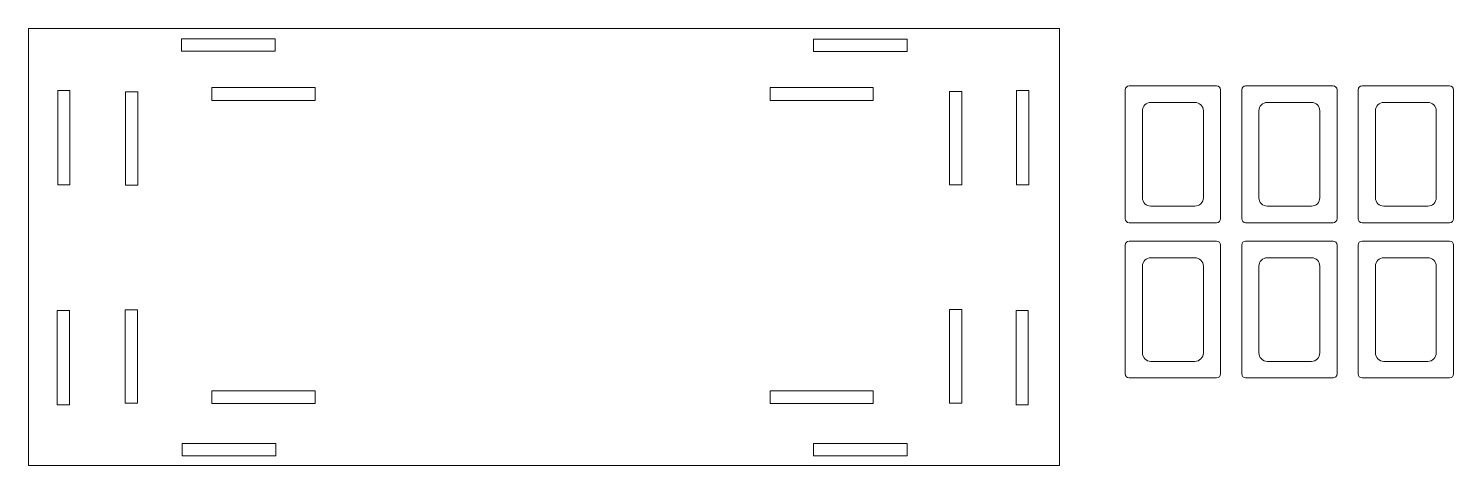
# Model space of a CAD drawing. Header units: millimetres. Extents: x -176 to 176, y -54 to 54.
import ezdxf

# ---------------------------------------------------------------- set-up
doc = ezdxf.new("R2010")
doc.units = ezdxf.units.MM
doc.header["$MEASUREMENT"] = 0
doc.layers.add('Layer 1', color=7, linetype='Continuous')

msp = doc.modelspace()

# ---------------------------------------------------------------- linework, layer by layer
at = {"layer": 'Layer 1', "color": 22, "lineweight": 5}
for points in [[(-175.5297, -53.8638), (78.4703, -53.8638), (78.4703, 53.8638), (-175.5297, 53.8638), (-175.5297, -53.8638)], [(-137.8235, 48.2879), (-114.7449, 48.2879), (-114.7449, 51.3007), (-137.8235, 51.3007), (-137.8235, 48.2879)], [(17.8555, 48.2206), (40.9341, 48.2206), (40.9341, 51.2432), (17.8555, 51.2432), (17.8555, 48.2206)], [(-130.3254, 36.1262), (-104.9254, 36.1262), (-104.9254, 39.3012), (-130.3254, 39.3012), (-130.3254, 36.1262)], [(7.1687, 36.1262), (32.5687, 36.1262), (32.5687, 39.3012), (7.1687, 39.3012), (7.1687, 36.1262)], [(-130.3254, -38.5988), (-104.9254, -38.5988), (-104.9254, -35.4238), (-130.3254, -35.4238), (-130.3254, -38.5988)], [(7.1687, -38.5988), (32.5687, -38.5988), (32.5687, -35.4238), (7.1687, -35.4238), (7.1687, -38.5988)], [(-137.6651, -51.4363), (-114.5865, -51.4363), (-114.5865, -48.4137), (-137.6651, -48.4137), (-137.6651, -51.4363)], [(17.8645, -51.4363), (40.9431, -51.4363), (40.9431, -48.4137), (17.8645, -48.4137), (17.8645, -51.4363)]]:
    msp.add_lwpolyline(points, close=True, dxfattribs=at)
at = {"layer": 'Layer 1', "color": 7, "lineweight": 5}
for points in [[(95.6138, 39.7003), (95.6138, 39.7003), (117.1777, 39.7003), (117.1777, 39.7003), (117.1777, 39.7003), (117.7048, 39.7003), (118.1361, 39.269), (118.1361, 38.7419), (118.1361, 38.7419), (118.1361, 38.7419), (118.1361, 6.9551), (118.1361, 6.9551), (118.1361, 6.9551), (118.1361, 6.428), (117.7048, 5.9967), (117.1777, 5.9967), (117.1777, 5.9967), (117.1777, 5.9967), (95.6138, 5.9967), (95.6138, 5.9967), (95.6138, 5.9967), (95.0866, 5.9967), (94.6554, 6.428), (94.6554, 6.9551), (94.6554, 6.9551), (94.6554, 6.9551), (94.6554, 38.7419), (94.6554, 38.7419), (94.6554, 38.7419), (94.6554, 39.269), (95.0866, 39.7003), (95.6138, 39.7003)], [(124.3106, 39.7003), (124.3106, 39.7003), (145.8745, 39.7003), (145.8745, 39.7003), (145.8745, 39.7003), (146.4016, 39.7003), (146.8329, 39.269), (146.8329, 38.7419), (146.8329, 38.7419), (146.8329, 38.7419), (146.8329, 6.9551), (146.8329, 6.9551), (146.8329, 6.9551), (146.8329, 6.428), (146.4016, 5.9967), (145.8745, 5.9967), (145.8745, 5.9967), (145.8745, 5.9967), (124.3106, 5.9967), (124.3106, 5.9967), (124.3106, 5.9967), (123.7834, 5.9967), (123.3522, 6.428), (123.3522, 6.9551), (123.3522, 6.9551), (123.3522, 6.9551), (123.3522, 38.7419), (123.3522, 38.7419), (123.3522, 38.7419), (123.3522, 39.269), (123.7834, 39.7003), (124.3106, 39.7003)], [(153.0074, 39.7003), (153.0074, 39.7003), (174.5713, 39.7003), (174.5713, 39.7003), (174.5713, 39.7003), (175.0984, 39.7003), (175.5297, 39.269), (175.5297, 38.7419), (175.5297, 38.7419), (175.5297, 38.7419), (175.5297, 6.9551), (175.5297, 6.9551), (175.5297, 6.9551), (175.5297, 6.428), (175.0984, 5.9967), (174.5713, 5.9967), (174.5713, 5.9967), (174.5713, 5.9967), (153.0074, 5.9967), (153.0074, 5.9967), (153.0074, 5.9967), (152.4802, 5.9967), (152.049, 6.428), (152.049, 6.9551), (152.049, 6.9551), (152.049, 6.9551), (152.049, 38.7419), (152.049, 38.7419), (152.049, 38.7419), (152.049, 39.269), (152.4802, 39.7003), (153.0074, 39.7003)], [(100.9648, 35.6271), (100.9648, 35.6271), (111.8266, 35.6271), (111.8266, 35.6271), (111.8266, 35.6271), (112.9687, 35.6271), (113.9032, 34.6927), (113.9032, 33.5506), (113.9032, 33.5506), (113.9032, 33.5506), (113.9032, 12.1464), (113.9032, 12.1464), (113.9032, 12.1464), (113.9032, 11.0043), (112.9687, 10.0699), (111.8266, 10.0699), (111.8266, 10.0699), (111.8266, 10.0699), (100.9648, 10.0699), (100.9648, 10.0699), (100.9648, 10.0699), (99.8227, 10.0699), (98.8883, 11.0043), (98.8883, 12.1464), (98.8883, 12.1464), (98.8883, 12.1464), (98.8883, 33.5506), (98.8883, 33.5506), (98.8883, 33.5506), (98.8883, 34.6927), (99.8227, 35.6271), (100.9648, 35.6271)], [(129.6616, 35.6271), (129.6616, 35.6271), (140.5234, 35.6271), (140.5234, 35.6271), (140.5234, 35.6271), (141.6655, 35.6271), (142.6, 34.6927), (142.6, 33.5506), (142.6, 33.5506), (142.6, 33.5506), (142.6, 12.1464), (142.6, 12.1464), (142.6, 12.1464), (142.6, 11.0043), (141.6655, 10.0699), (140.5234, 10.0699), (140.5234, 10.0699), (140.5234, 10.0699), (129.6616, 10.0699), (129.6616, 10.0699), (129.6616, 10.0699), (128.5195, 10.0699), (127.5851, 11.0043), (127.5851, 12.1464), (127.5851, 12.1464), (127.5851, 12.1464), (127.5851, 33.5506), (127.5851, 33.5506), (127.5851, 33.5506), (127.5851, 34.6927), (128.5195, 35.6271), (129.6616, 35.6271)], [(158.3584, 35.6271), (158.3584, 35.6271), (169.2202, 35.6271), (169.2202, 35.6271), (169.2202, 35.6271), (170.3623, 35.6271), (171.2968, 34.6927), (171.2968, 33.5506), (171.2968, 33.5506), (171.2968, 33.5506), (171.2968, 12.1464), (171.2968, 12.1464), (171.2968, 12.1464), (171.2968, 11.0043), (170.3623, 10.0699), (169.2202, 10.0699), (169.2202, 10.0699), (169.2202, 10.0699), (158.3584, 10.0699), (158.3584, 10.0699), (158.3584, 10.0699), (157.2163, 10.0699), (156.2819, 11.0043), (156.2819, 12.1464), (156.2819, 12.1464), (156.2819, 12.1464), (156.2819, 33.5506), (156.2819, 33.5506), (156.2819, 33.5506), (156.2819, 34.6927), (157.2163, 35.6271), (158.3584, 35.6271)], [(95.6138, 1.4412), (95.6138, 1.4412), (117.1777, 1.4412), (117.1777, 1.4412), (117.1777, 1.4412), (117.7048, 1.4412), (118.1361, 1.0099), (118.1361, 0.4828), (118.1361, 0.4828), (118.1361, 0.4828), (118.1361, -31.304), (118.1361, -31.304), (118.1361, -31.304), (118.1361, -31.8311), (117.7048, -32.2624), (117.1777, -32.2624), (117.1777, -32.2624), (117.1777, -32.2624), (95.6138, -32.2624), (95.6138, -32.2624), (95.6138, -32.2624), (95.0866, -32.2624), (94.6554, -31.8311), (94.6554, -31.304), (94.6554, -31.304), (94.6554, -31.304), (94.6554, 0.4828), (94.6554, 0.4828), (94.6554, 0.4828), (94.6554, 1.0099), (95.0866, 1.4412), (95.6138, 1.4412)], [(124.3106, 1.4412), (124.3106, 1.4412), (145.8745, 1.4412), (145.8745, 1.4412), (145.8745, 1.4412), (146.4016, 1.4412), (146.8329, 1.0099), (146.8329, 0.4828), (146.8329, 0.4828), (146.8329, 0.4828), (146.8329, -31.304), (146.8329, -31.304), (146.8329, -31.304), (146.8329, -31.8311), (146.4016, -32.2624), (145.8745, -32.2624), (145.8745, -32.2624), (145.8745, -32.2624), (124.3106, -32.2624), (124.3106, -32.2624), (124.3106, -32.2624), (123.7834, -32.2624), (123.3522, -31.8311), (123.3522, -31.304), (123.3522, -31.304), (123.3522, -31.304), (123.3522, 0.4828), (123.3522, 0.4828), (123.3522, 0.4828), (123.3522, 1.0099), (123.7834, 1.4412), (124.3106, 1.4412)], [(153.0074, 1.4412), (153.0074, 1.4412), (174.5713, 1.4412), (174.5713, 1.4412), (174.5713, 1.4412), (175.0984, 1.4412), (175.5297, 1.0099), (175.5297, 0.4828), (175.5297, 0.4828), (175.5297, 0.4828), (175.5297, -31.304), (175.5297, -31.304), (175.5297, -31.304), (175.5297, -31.8311), (175.0984, -32.2624), (174.5713, -32.2624), (174.5713, -32.2624), (174.5713, -32.2624), (153.0074, -32.2624), (153.0074, -32.2624), (153.0074, -32.2624), (152.4802, -32.2624), (152.049, -31.8311), (152.049, -31.304), (152.049, -31.304), (152.049, -31.304), (152.049, 0.4828), (152.049, 0.4828), (152.049, 0.4828), (152.049, 1.0099), (152.4802, 1.4412), (153.0074, 1.4412)], [(100.9648, -2.632), (100.9648, -2.632), (111.8266, -2.632), (111.8266, -2.632), (111.8266, -2.632), (112.9687, -2.632), (113.9032, -3.5664), (113.9032, -4.7085), (113.9032, -4.7085), (113.9032, -4.7085), (113.9032, -26.1127), (113.9032, -26.1127), (113.9032, -26.1127), (113.9032, -27.2548), (112.9687, -28.1892), (111.8266, -28.1892), (111.8266, -28.1892), (111.8266, -28.1892), (100.9648, -28.1892), (100.9648, -28.1892), (100.9648, -28.1892), (99.8227, -28.1892), (98.8883, -27.2548), (98.8883, -26.1127), (98.8883, -26.1127), (98.8883, -26.1127), (98.8883, -4.7085), (98.8883, -4.7085), (98.8883, -4.7085), (98.8883, -3.5664), (99.8227, -2.632), (100.9648, -2.632)], [(129.6616, -2.632), (129.6616, -2.632), (140.5234, -2.632), (140.5234, -2.632), (140.5234, -2.632), (141.6655, -2.632), (142.6, -3.5664), (142.6, -4.7085), (142.6, -4.7085), (142.6, -4.7085), (142.6, -26.1127), (142.6, -26.1127), (142.6, -26.1127), (142.6, -27.2548), (141.6655, -28.1892), (140.5234, -28.1892), (140.5234, -28.1892), (140.5234, -28.1892), (129.6616, -28.1892), (129.6616, -28.1892), (129.6616, -28.1892), (128.5195, -28.1892), (127.5851, -27.2548), (127.5851, -26.1127), (127.5851, -26.1127), (127.5851, -26.1127), (127.5851, -4.7085), (127.5851, -4.7085), (127.5851, -4.7085), (127.5851, -3.5664), (128.5195, -2.632), (129.6616, -2.632)], [(158.3584, -2.632), (158.3584, -2.632), (169.2202, -2.632), (169.2202, -2.632), (169.2202, -2.632), (170.3623, -2.632), (171.2968, -3.5664), (171.2968, -4.7085), (171.2968, -4.7085), (171.2968, -4.7085), (171.2968, -26.1127), (171.2968, -26.1127), (171.2968, -26.1127), (171.2968, -27.2548), (170.3623, -28.1892), (169.2202, -28.1892), (169.2202, -28.1892), (169.2202, -28.1892), (158.3584, -28.1892), (158.3584, -28.1892), (158.3584, -28.1892), (157.2163, -28.1892), (156.2819, -27.2548), (156.2819, -26.1127), (156.2819, -26.1127), (156.2819, -26.1127), (156.2819, -4.7085), (156.2819, -4.7085), (156.2819, -4.7085), (156.2819, -3.5664), (157.2163, -2.632), (158.3584, -2.632)]]:
    msp.add_open_spline(points, degree=3, knots=[0, 0, 0, 0, 0.125, 0.125, 0.125, 0.125, 0.25, 0.25, 0.25, 0.25, 0.375, 0.375, 0.375, 0.375, 0.5, 0.5, 0.5, 0.5, 0.625, 0.625, 0.625, 0.625, 0.75, 0.75, 0.75, 0.75, 0.875, 0.875, 0.875, 0.875, 1, 1, 1, 1], dxfattribs=at)
at = {"layer": 'Layer 1', "color": 22, "lineweight": 5}
for points in [[(-168.3289, 15.3442), (-168.3289, 15.3442), (-168.3289, 38.6064), (-168.3289, 38.6064), (-168.3289, 38.6064), (-168.3289, 38.6064), (-165.3063, 38.6064), (-165.3063, 38.6064), (-165.3063, 38.6064), (-165.3063, 38.6064), (-165.3063, 15.3442), (-165.3063, 15.3442), (-165.3063, 15.3442), (-165.3063, 15.3442), (-168.3289, 15.3442), (-168.3289, 15.3442)], [(-148.5782, 38.2863), (-148.5782, 38.2863), (-148.5782, 15.2077), (-148.5782, 15.2077), (-148.5782, 15.2077), (-148.5782, 15.2077), (-151.6008, 15.2077), (-151.6008, 15.2077), (-151.6008, 15.2077), (-151.6008, 15.2077), (-151.6008, 38.2863), (-151.6008, 38.2863), (-151.6008, 38.2863), (-151.6008, 38.2863), (-148.5782, 38.2863), (-148.5782, 38.2863)], [(54.3951, 38.3655), (54.3951, 38.3655), (54.3951, 15.2869), (54.3951, 15.2869), (54.3951, 15.2869), (54.3951, 15.2869), (51.3725, 15.2869), (51.3725, 15.2869), (51.3725, 15.2869), (51.3725, 15.2869), (51.3725, 38.3655), (51.3725, 38.3655), (51.3725, 38.3655), (51.3725, 38.3655), (54.3951, 38.3655), (54.3951, 38.3655)], [(67.9117, 15.3442), (67.9117, 15.3442), (67.9117, 38.6064), (67.9117, 38.6064), (67.9117, 38.6064), (67.9117, 38.6064), (70.9343, 38.6064), (70.9343, 38.6064), (70.9343, 38.6064), (70.9343, 38.6064), (70.9343, 15.3442), (70.9343, 15.3442), (70.9343, 15.3442), (70.9343, 15.3442), (67.9117, 15.3442), (67.9117, 15.3442)], [(-168.4873, -38.8754), (-168.4873, -38.8754), (-168.4873, -15.6132), (-168.4873, -15.6132), (-168.4873, -15.6132), (-168.4873, -15.6132), (-165.4647, -15.6132), (-165.4647, -15.6132), (-165.4647, -15.6132), (-165.4647, -15.6132), (-165.4647, -38.8754), (-165.4647, -38.8754), (-165.4647, -38.8754), (-165.4647, -38.8754), (-168.4873, -38.8754), (-168.4873, -38.8754)], [(-148.6578, -15.4547), (-148.6578, -15.4547), (-148.6578, -38.5333), (-148.6578, -38.5333), (-148.6578, -38.5333), (-148.6578, -38.5333), (-151.6804, -38.5333), (-151.6804, -38.5333), (-151.6804, -38.5333), (-151.6804, -38.5333), (-151.6804, -15.4547), (-151.6804, -15.4547), (-151.6804, -15.4547), (-151.6804, -15.4547), (-148.6578, -15.4547), (-148.6578, -15.4547)], [(54.3947, -15.3755), (54.3947, -15.3755), (54.3947, -38.4541), (54.3947, -38.4541), (54.3947, -38.4541), (54.3947, -38.4541), (51.3721, -38.4541), (51.3721, -38.4541), (51.3721, -38.4541), (51.3721, -38.4541), (51.3721, -15.3755), (51.3721, -15.3755), (51.3721, -15.3755), (51.3721, -15.3755), (54.3947, -15.3755), (54.3947, -15.3755)], [(67.7533, -38.8754), (67.7533, -38.8754), (67.7533, -15.6132), (67.7533, -15.6132), (67.7533, -15.6132), (67.7533, -15.6132), (70.7759, -15.6132), (70.7759, -15.6132), (70.7759, -15.6132), (70.7759, -15.6132), (70.7759, -38.8754), (70.7759, -38.8754), (70.7759, -38.8754), (70.7759, -38.8754), (67.7533, -38.8754), (67.7533, -38.8754)]]:
    msp.add_open_spline(points, degree=3, knots=[0, 0, 0, 0, 0.25, 0.25, 0.25, 0.25, 0.5, 0.5, 0.5, 0.5, 0.75, 0.75, 0.75, 0.75, 1, 1, 1, 1], dxfattribs=at)

doc.saveas('drawing.dxf')
